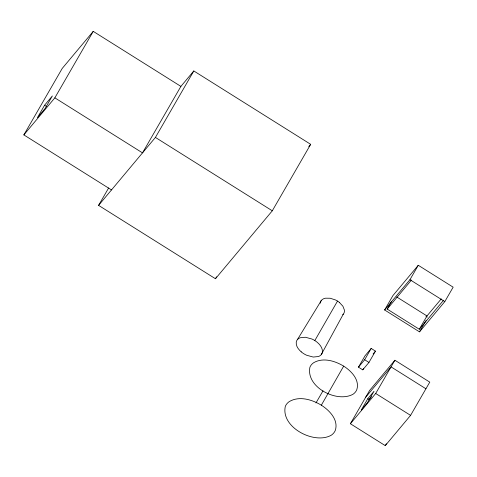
<?xml version="1.0" encoding="UTF-8"?>
<svg xmlns="http://www.w3.org/2000/svg" width="477" height="477" viewBox="0 0 477 477"><rect width="100%" height="100%" fill="white"/><g stroke="black" fill="none" stroke-linecap="round" stroke-linejoin="round"><path stroke-width="0.72" d="M301.19 351.817A11.013 5.068 30 0 0 306.681 355.264L313.216 357.052L318.386 356.534A23.409 10.774 30 0 0 321.242 354.638L343.303 314.14M321.337 405.194C312.059 399.595 299.383 395.683 289.336 401.545A48.97 22.532 30 0 0 285.324 406.338C280.542 427.35 314.421 444.892 331.294 435.197A48.97 22.532 30 0 0 335.301 430.403C338.742 419.915 329.482 410.381 321.337 405.194L343.678 366.127C334.979 360.88 323.096 357.213 313.675 362.705A45.905 21.125 30 0 0 309.919 367.201C305.727 387.163 336.863 403.19 353.01 394.258A45.905 21.125 30 0 0 356.772 389.763C359.992 379.93 351.316 370.993 343.678 366.127M321.248 354.638A23.558 10.84 30 0 0 322.392 352.127C322.846 348.252 320.168 344.841 317.402 342.45A11.013 5.068 30 0 0 314.82 340.566L337.513 301.082M111.505 189.929L23.85 134.902L62.231 68.42L93.236 31.363L180.89 86.391L193.805 70.954L310.676 144.322L272.295 210.804L215.455 278.741L98.584 205.372L108.643 187.944M44.594 105.214L37.397 117.682L45.148 108.416L52.345 95.955L44.594 105.214L46.478 106.401M23.85 134.902L54.855 97.845L93.236 31.363M180.89 86.391L142.504 152.873L54.855 97.845M98.584 205.372L155.424 137.43L193.805 70.954M215.455 278.741L216.57 276.803M384.623 309.967L392.953 295.543L418.275 265.278L453.15 287.172L444.82 301.595L419.498 331.861L384.623 309.967L409.946 279.701L418.275 265.278M443.592 300.224L419.301 329.255L387.163 309.078L391.551 301.482M358.46 367.153L364.988 355.854L371.189 348.443L375.477 351.138L368.954 362.437L362.753 369.848L358.46 367.153L364.661 359.741L371.189 348.443M362.753 369.848L363.474 368.59M350.386 423.743L369.574 390.502L394.896 360.236L429.771 382.131L410.578 415.372L385.261 445.637L350.386 423.743L375.703 393.477L394.896 360.236M367.809 398.694L361.286 409.993L367.487 402.582L374.01 391.283L367.809 398.694L369.174 399.553L371.559 396.703M368.989 399.875L369.174 399.553M419.301 329.255L426.981 315.959L441.267 298.882M419.498 331.861L426.021 320.568M385.261 445.637L386.352 443.735M315.971 402.922L323.007 390.836M301.231 351.841C298.471 349.456 295.782 346.04 296.247 342.17A23.558 10.84 30 0 1 297.386 339.66L321.391 300.379M308.768 146.606L310.676 144.322M387.163 309.078L411.448 280.047M373.092 353.988L375.477 351.138M365.734 397.15L391.057 366.885L425.931 388.779M409.946 279.701L444.82 301.595M155.424 137.43L272.295 210.804M396.733 296.968L426.981 315.959M425.961 316.263L427.207 317.044M364.661 359.741L368.954 362.437M375.703 393.477L410.578 415.372M339.368 302.4L342.903 306.222L344.394 310.014A20.123 9.26 30 0 1 344.388 311.743L344.305 312.137A22.711 10.452 30 0 1 342.784 314.671M320.258 303.187A20.123 9.26 30 0 1 320.305 302.776L320.383 302.382A22.711 10.452 30 0 1 323.269 298.936L323.68 298.745A20.123 9.26 30 0 1 325.57 298.197L330.197 298.244L335.492 299.961A9.778 4.502 30 0 1 339.403 302.424M297.386 339.66A23.409 10.774 30 0 1 300.242 337.758L305.417 337.245L311.952 339.028A11.013 5.068 30 0 1 314.82 340.566"/></g></svg>
